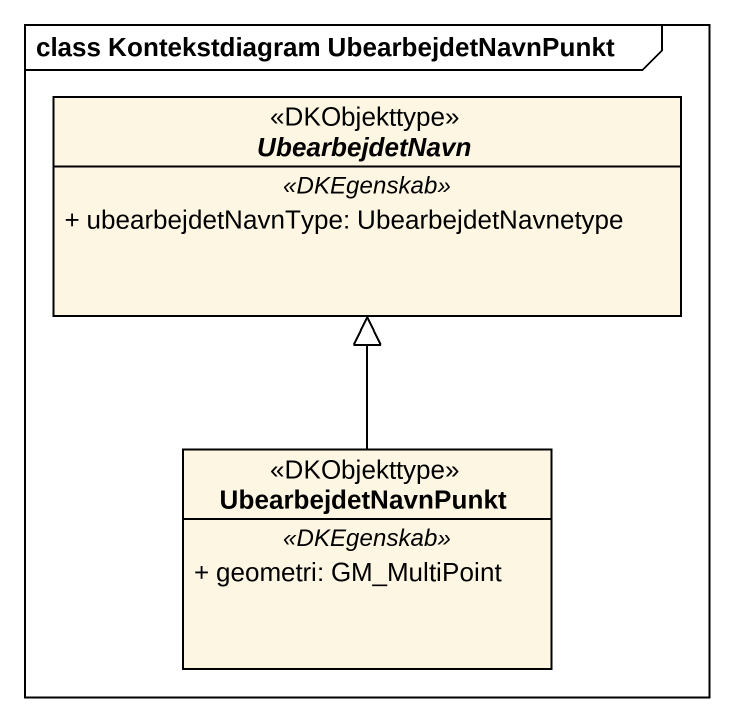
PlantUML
@startuml
mainframe class Kontekstdiagram UbearbejdetNavnPunkt
hide circle
hide empty members
skinparam classAttributeIconSize 0
abstract class UbearbejdetNavn <<DKObjekttype>> {
  .. <<DKEgenskab>> ..
  + ubearbejdetNavnType: UbearbejdetNavnetype
}
class UbearbejdetNavnPunkt <<DKObjekttype>> {
  .. <<DKEgenskab>> ..
  + geometri: GM_MultiPoint
}
UbearbejdetNavnPunkt -up-|> UbearbejdetNavn
@enduml
